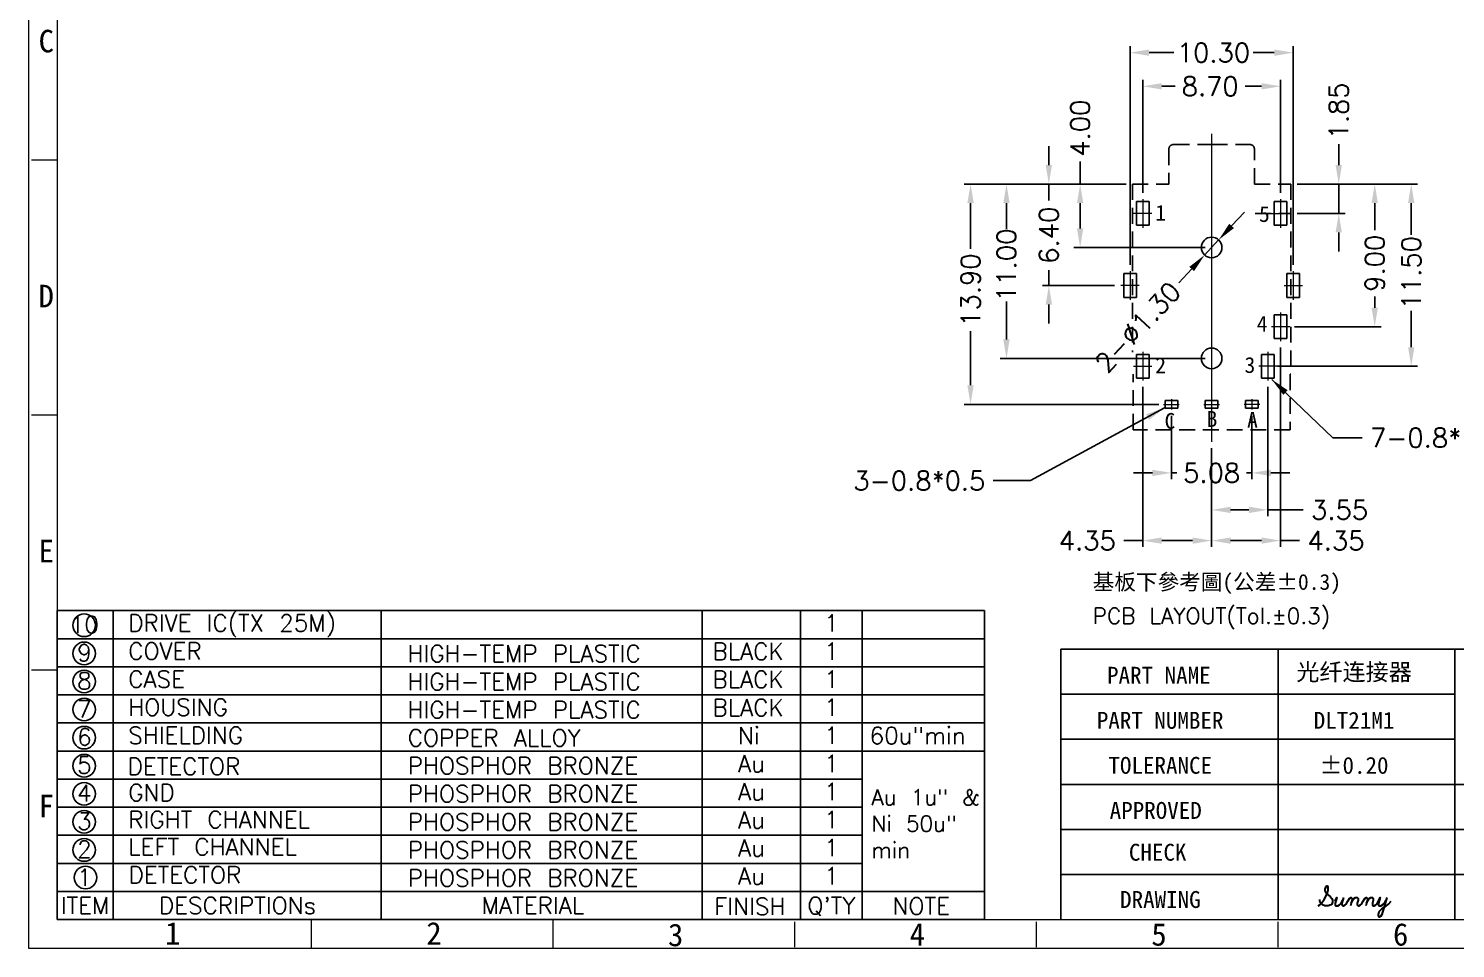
# Model space of a CAD drawing. Extents: x -6864 to 5467, y -424 to 2869.
# Drawn here: x 851.2 to 941.3, y -90.3 to -32.3 of the extents above; entities that cross this region are included whole.
import ezdxf
from ezdxf.enums import TextEntityAlignment as Align

# ---------------------------------------------------------------- set-up
doc = ezdxf.new("R2010")
doc.units = 0
doc.header["$MEASUREMENT"] = 0
for name, pattern in [('CENTER', [50.8, 31.75, -6.35, 6.35, -6.35]), ('CENTERX2', [101.6, 63.5, -12.7, 12.7, -12.7]), ('DASHEDX2', [1.5, 1, -0.5])]:
    doc.linetypes.add(name, pattern=pattern)
doc.layers.get('0').update_dxf_attribs({"linetype": 'CONTINUOUS'})
doc.layers.get('DEFPOINTS').update_dxf_attribs({"linetype": 'CONTINUOUS'})
for name, color, linetype, lineweight in [('CEN', 1, 'CENTERX2', 15), ('CENTER', 1, 'CENTER', 13), ('DIM', 7, 'CONTINUOUS', 13), ('fromat', 7, 'CONTINUOUS', 13)]:
    doc.layers.add(name, color=color, linetype=linetype, lineweight=lineweight)
doc.layers.add('G', color=6, linetype='CONTINUOUS')
doc.layers.add('MARK', color=5, linetype='CONTINUOUS')
doc.styles.add('11', font='', dxfattribs={"height": 1.6})
doc.styles.add('123456', font='txt.shx')
doc.styles.add('ROMAND', font='')
doc.styles.add('ROMANS', font='')
doc.styles.get("Standard").update_dxf_attribs({"font": 'txt.shx', "height": 1.3})
doc.styles.add('英文_1', font='italicc.shx')
doc.styles.get('11').set_extended_font_data('NSimSun')
doc.styles.get('ROMAND').set_extended_font_data('DFKai-SB')
doc.styles.get('ROMANS').set_extended_font_data('DFKai-SB')
doc.dimstyles.get("Standard").update_dxf_attribs({"dimtxt": 0.18, "dimasz": 0.18, "dimexe": 0.18, "dimexo": 0.0625, "dimgap": 0.09, "dimtad": 0, "dimtih": 1, "dimtoh": 1, "dimdec": 4, "dimzin": 0, "dimdsep": 46, "dimtxsty": 'Standard', "dimcen": 0.09, "dimadec": 0, "dimazin": 0, "dimtfac": 1, "dimtdec": 4, "dimtofl": 0, "dimtmove": 0, "dimatfit": 3, "dimfxl": 0, "dimtolj": 1, "dimtzin": 0, "dimarcsym": 0})

# ---------------------------------------------------------------- blocks, each defined once
blk = doc.blocks.new('*D137')
at = {"layer": 'DEFPOINTS', "color": 0}
for p in [(930.239, -35.925), (921.539, -43.041), (930.239, -43.041)]:
    blk.add_point(p, dxfattribs=at)
at = {"layer": 'DIM', "lineweight": -2}
for p, q in [((921.539, -42.641), (921.539, -35.525)), ((922.739, -35.925), (923.596, -35.925)), ((929.039, -35.925), (927.996, -35.925)), ((930.239, -42.641), (930.239, -35.525))]:
    blk.add_line(p, q, dxfattribs=at)
at = {"layer": 'DIM'}
for points in [[(922.739, -35.725), (922.739, -36.125), (921.539, -35.925)], [(929.039, -35.725), (929.039, -36.125), (930.239, -35.925)]]:
    blk.add_solid(points, dxfattribs=at)
at = {"layer": 'DIM', "insert": (925.796, -35.925), "char_height": 1.2, "attachment_point": 5, "style": '123456'}
blk.add_mtext('\\A1;8.70', dxfattribs=at)
blk = doc.blocks.new('*D138')
at = {"layer": 'DEFPOINTS', "color": 0}
for p in [(920.739, -33.802), (920.739, -47.591), (931.039, -47.591)]:
    blk.add_point(p, dxfattribs=at)
at = {"layer": 'DIM', "lineweight": -2}
for p, q in [((920.739, -47.191), (920.739, -33.402)), ((921.939, -33.802), (923.504, -33.802)), ((929.839, -33.802), (928.504, -33.802)), ((931.039, -47.191), (931.039, -33.402))]:
    blk.add_line(p, q, dxfattribs=at)
at = {"layer": 'DIM'}
for points in [[(921.939, -33.602), (921.939, -34.002), (920.739, -33.802)], [(929.839, -33.602), (929.839, -34.002), (931.039, -33.802)]]:
    blk.add_solid(points, dxfattribs=at)
at = {"layer": 'DIM', "insert": (926.004, -33.802), "char_height": 1.2, "attachment_point": 5, "style": '123456'}
blk.add_mtext('\\A1;10.30', dxfattribs=at)
blk = doc.blocks.new('*D139')
at = {"layer": 'DEFPOINTS', "color": 0}
for p in [(920.889, -42.096), (915.614, -48.496), (920.162, -48.496)]:
    blk.add_point(p, dxfattribs=at)
at = {"layer": 'DIM', "lineweight": -2}
for p, q in [((915.614, -40.896), (915.614, -39.696)), ((920.489, -42.096), (915.214, -42.096)), ((915.614, -42.096), (915.614, -43.125)), ((915.614, -48.496), (915.614, -47.525)), ((919.762, -48.496), (915.214, -48.496)), ((915.614, -49.696), (915.614, -50.896))]:
    blk.add_line(p, q, dxfattribs=at)
at = {"layer": 'DIM'}
for points in [[(915.414, -40.896), (915.814, -40.896), (915.614, -42.096)], [(915.414, -49.696), (915.814, -49.696), (915.614, -48.496)]]:
    blk.add_solid(points, dxfattribs=at)
at = {"layer": 'DIM', "insert": (915.614, -45.325), "char_height": 1.2, "attachment_point": 5, "rotation": 90, "style": '123456'}
blk.add_mtext('\\A1;6.40', dxfattribs=at)
blk = doc.blocks.new('*D140')
at = {"layer": 'DEFPOINTS', "color": 0}
for p in [(920.889, -42.096), (912.94, -53.096), (925.889, -53.096)]:
    blk.add_point(p, dxfattribs=at)
at = {"layer": 'DIM', "lineweight": -2}
for p, q in [((920.489, -42.096), (912.54, -42.096)), ((912.94, -43.296), (912.94, -44.915)), ((912.94, -51.896), (912.94, -49.515)), ((925.489, -53.096), (912.54, -53.096))]:
    blk.add_line(p, q, dxfattribs=at)
at = {"layer": 'DIM'}
for points in [[(912.74, -43.296), (913.14, -43.296), (912.94, -42.096)], [(912.74, -51.896), (913.14, -51.896), (912.94, -53.096)]]:
    blk.add_solid(points, dxfattribs=at)
at = {"layer": 'DIM', "insert": (912.94, -47.215), "char_height": 1.2, "attachment_point": 5, "rotation": 90, "style": '123456'}
blk.add_mtext('\\A1;11.00', dxfattribs=at)
blk = doc.blocks.new('*D141')
at = {"layer": 'DEFPOINTS', "color": 0}
for p in [(920.889, -42.096), (917.59, -46.096), (925.889, -46.096)]:
    blk.add_point(p, dxfattribs=at)
at = {"layer": 'DIM', "lineweight": -2}
for p, q in [((917.59, -42.096), (917.59, -40.667)), ((920.489, -42.096), (917.19, -42.096)), ((917.59, -44.896), (917.59, -43.296)), ((925.489, -46.096), (917.19, -46.096))]:
    blk.add_line(p, q, dxfattribs=at)
at = {"layer": 'DIM'}
for points in [[(917.39, -43.296), (917.79, -43.296), (917.59, -42.096)], [(917.39, -44.896), (917.79, -44.896), (917.59, -46.096)]]:
    blk.add_solid(points, dxfattribs=at)
at = {"layer": 'DIM', "insert": (917.59, -38.567), "char_height": 1.2, "attachment_point": 5, "rotation": 90, "style": '123456'}
blk.add_mtext('\\A1;4.00', dxfattribs=at)
blk = doc.blocks.new('*D142')
at = {"layer": 'DEFPOINTS', "color": 0}
for p in [(920.889, -42.096), (910.673, -55.996), (922.949, -55.996)]:
    blk.add_point(p, dxfattribs=at)
at = {"layer": 'DIM', "lineweight": -2}
for p, q in [((920.489, -42.096), (910.273, -42.096)), ((910.673, -43.296), (910.673, -46.187)), ((910.673, -54.796), (910.673, -51.387)), ((922.549, -55.996), (910.273, -55.996))]:
    blk.add_line(p, q, dxfattribs=at)
at = {"layer": 'DIM'}
for points in [[(910.473, -43.296), (910.873, -43.296), (910.673, -42.096)], [(910.473, -54.796), (910.873, -54.796), (910.673, -55.996)]]:
    blk.add_solid(points, dxfattribs=at)
at = {"layer": 'DIM', "insert": (910.673, -48.787), "char_height": 1.2, "attachment_point": 5, "rotation": 90, "style": '123456'}
blk.add_mtext('\\A1;13.90', dxfattribs=at)
blk = doc.blocks.new('*D143')
at = {"layer": 'DEFPOINTS', "color": 0}
for p in [(923.349, -56.327), (928.429, -56.327), (928.429, -60.322)]:
    blk.add_point(p, dxfattribs=at)
at = {"layer": 'DIM', "lineweight": -2}
for p, q in [((923.349, -56.727), (923.349, -60.722)), ((928.429, -56.727), (928.429, -60.722)), ((922.149, -60.322), (920.949, -60.322)), ((923.349, -60.322), (923.689, -60.322)), ((928.429, -60.322), (928.089, -60.322)), ((929.629, -60.322), (930.829, -60.322))]:
    blk.add_line(p, q, dxfattribs=at)
at = {"layer": 'DIM'}
for points in [[(922.149, -60.122), (922.149, -60.522), (923.349, -60.322)], [(929.629, -60.122), (929.629, -60.522), (928.429, -60.322)]]:
    blk.add_solid(points, dxfattribs=at)
at = {"layer": 'DIM', "insert": (925.889, -60.322), "char_height": 1.2, "attachment_point": 5, "style": '123456'}
blk.add_mtext('\\A1;5.08', dxfattribs=at)
blk = doc.blocks.new('*D144')
at = {"layer": 'DEFPOINTS', "color": 0}
for p in [(921.539, -54.501), (925.889, -58.371), (921.539, -64.594)]:
    blk.add_point(p, dxfattribs=at)
at = {"layer": 'DIM', "lineweight": -2}
for p, q in [((921.539, -54.901), (921.539, -64.994)), ((925.889, -58.771), (925.889, -64.994)), ((921.539, -64.594), (920.339, -64.594)), ((924.689, -64.594), (922.739, -64.594))]:
    blk.add_line(p, q, dxfattribs=at)
at = {"layer": 'DIM'}
for points in [[(922.739, -64.394), (922.739, -64.794), (921.539, -64.594)], [(924.689, -64.394), (924.689, -64.794), (925.889, -64.594)]]:
    blk.add_solid(points, dxfattribs=at)
at = {"layer": 'DIM', "insert": (918.039, -64.594), "char_height": 1.2, "attachment_point": 5, "style": '123456'}
blk.add_mtext('\\A1;4.35', dxfattribs=at)
blk = doc.blocks.new('*D145')
at = {"layer": 'DEFPOINTS', "color": 0}
for p in [(929.439, -54.501), (925.889, -58.371), (929.439, -62.655)]:
    blk.add_point(p, dxfattribs=at)
at = {"layer": 'DIM', "lineweight": -2}
for p, q in [((929.439, -54.901), (929.439, -63.055)), ((925.889, -58.771), (925.889, -63.055)), ((927.089, -62.655), (928.239, -62.655)), ((929.439, -62.655), (931.668, -62.655))]:
    blk.add_line(p, q, dxfattribs=at)
at = {"layer": 'DIM'}
for points in [[(927.089, -62.455), (927.089, -62.855), (925.889, -62.655)], [(928.239, -62.455), (928.239, -62.855), (929.439, -62.655)]]:
    blk.add_solid(points, dxfattribs=at)
at = {"layer": 'DIM', "insert": (933.968, -62.655), "char_height": 1.2, "attachment_point": 5, "style": '123456'}
blk.add_mtext('\\A1;3.55', dxfattribs=at)
blk = doc.blocks.new('*D146')
at = {"layer": 'DEFPOINTS', "color": 0}
for p in [(930.239, -52.001), (925.889, -58.371), (925.889, -64.594)]:
    blk.add_point(p, dxfattribs=at)
at = {"layer": 'DIM', "lineweight": -2}
for p, q in [((930.239, -52.401), (930.239, -64.994)), ((925.889, -58.771), (925.889, -64.994)), ((927.089, -64.594), (929.039, -64.594)), ((930.239, -64.594), (931.439, -64.594))]:
    blk.add_line(p, q, dxfattribs=at)
at = {"layer": 'DIM'}
for points in [[(927.089, -64.394), (927.089, -64.794), (925.889, -64.594)], [(929.039, -64.394), (929.039, -64.794), (930.239, -64.594)]]:
    blk.add_solid(points, dxfattribs=at)
at = {"layer": 'DIM', "insert": (933.739, -64.594), "char_height": 1.2, "attachment_point": 5, "style": '123456'}
blk.add_mtext('\\A1;4.35', dxfattribs=at)
blk = doc.blocks.new('*D147')
at = {"layer": 'DEFPOINTS', "color": 0}
for p in [(930.889, -42.096), (930.889, -43.946), (933.912, -43.946)]:
    blk.add_point(p, dxfattribs=at)
at = {"layer": 'DIM', "lineweight": -2}
for p, q in [((933.912, -40.896), (933.912, -39.582)), ((931.289, -42.096), (934.312, -42.096)), ((933.912, -43.946), (933.912, -42.096)), ((931.289, -43.946), (934.312, -43.946)), ((933.912, -45.146), (933.912, -46.346))]:
    blk.add_line(p, q, dxfattribs=at)
at = {"layer": 'DIM'}
for points in [[(933.712, -40.896), (934.112, -40.896), (933.912, -42.096)], [(933.712, -45.146), (934.112, -45.146), (933.912, -43.946)]]:
    blk.add_solid(points, dxfattribs=at)
at = {"layer": 'DIM', "insert": (933.912, -37.482), "char_height": 1.2, "attachment_point": 5, "rotation": 90, "style": '123456'}
blk.add_mtext('\\A1;1.85', dxfattribs=at)
blk = doc.blocks.new('*D148')
at = {"layer": 'DEFPOINTS', "color": 0}
for p in [(930.889, -42.096), (930.717, -51.096), (936.183, -51.096)]:
    blk.add_point(p, dxfattribs=at)
at = {"layer": 'DIM', "lineweight": -2}
for p, q in [((931.289, -42.096), (936.583, -42.096)), ((936.183, -43.296), (936.183, -44.994)), ((936.183, -49.896), (936.183, -49.194)), ((931.117, -51.096), (936.583, -51.096))]:
    blk.add_line(p, q, dxfattribs=at)
at = {"layer": 'DIM'}
for points in [[(935.983, -43.296), (936.383, -43.296), (936.183, -42.096)], [(935.983, -49.896), (936.383, -49.896), (936.183, -51.096)]]:
    blk.add_solid(points, dxfattribs=at)
at = {"layer": 'DIM', "insert": (936.183, -47.094), "char_height": 1.2, "attachment_point": 5, "rotation": 90, "style": '123456'}
blk.add_mtext('\\A1;9.00', dxfattribs=at)
blk = doc.blocks.new('*D149')
at = {"layer": 'DEFPOINTS', "color": 0}
for p in [(930.889, -42.096), (929.639, -53.596), (938.485, -53.596)]:
    blk.add_point(p, dxfattribs=at)
at = {"layer": 'DIM', "lineweight": -2}
for p, q in [((931.289, -42.096), (938.885, -42.096)), ((938.485, -43.296), (938.485, -45.293)), ((938.485, -52.396), (938.485, -50.093)), ((930.039, -53.596), (938.885, -53.596))]:
    blk.add_line(p, q, dxfattribs=at)
at = {"layer": 'DIM'}
for points in [[(938.285, -43.296), (938.685, -43.296), (938.485, -42.096)], [(938.285, -52.396), (938.685, -52.396), (938.485, -53.596)]]:
    blk.add_solid(points, dxfattribs=at)
at = {"layer": 'DIM', "insert": (938.485, -47.693), "char_height": 1.2, "attachment_point": 5, "rotation": 90, "style": '123456'}
blk.add_mtext('\\A1;11.50', dxfattribs=at)
blk = doc.blocks.new('*D150')
at = {"layer": 'DEFPOINTS', "color": 0}
for p in [(926.331, -45.619), (925.448, -46.573)]:
    blk.add_point(p, dxfattribs=at)
at = {"layer": 'DIM', "lineweight": -2}
for p, q in [((927.147, -44.739), (927.962, -43.859)), ((926.331, -45.619), (925.448, -46.573)), ((923.817, -48.333), (924.632, -47.453))]:
    blk.add_line(p, q, dxfattribs=at)
at = {"layer": 'DIM'}
for points in [[(927, -44.603), (927.294, -44.875), (926.331, -45.619)], [(924.485, -47.317), (924.779, -47.589), (925.448, -46.573)]]:
    blk.add_solid(points, dxfattribs=at)
at = {"layer": 'DIM', "insert": (921.234, -51.121), "char_height": 1.2, "attachment_point": 5, "rotation": 47.18327, "style": '123456'}
blk.add_mtext('\\A1;2-%%c1.30', dxfattribs=at)

msp = doc.modelspace()

# ---------------------------------------------------------------- linework, layer by layer
for p, q in [((921.939, -43.196), (921.139, -43.196)), ((921.139, -43.196), (921.139, -44.696)), ((921.939, -44.696), (921.939, -43.196)), ((929.839, -43.196), (930.639, -43.196)), ((929.839, -44.696), (929.839, -43.196)), ((930.639, -43.196), (930.639, -44.696)), ((921.139, -44.696), (921.939, -44.696)), ((930.639, -44.696), (929.839, -44.696)), ((921.139, -47.746), (920.339, -47.746)), ((920.339, -47.746), (920.339, -49.246)), ((921.139, -49.246), (921.139, -47.746)), ((930.639, -47.746), (931.439, -47.746)), ((930.639, -49.246), (930.639, -47.746)), ((931.439, -47.746), (931.439, -49.246)), ((920.339, -49.246), (921.139, -49.246)), ((931.439, -49.246), (930.639, -49.246)), ((930.639, -50.346), (929.839, -50.346)), ((929.839, -50.346), (929.839, -51.846)), ((930.639, -51.846), (930.639, -50.346)), ((929.839, -51.846), (930.639, -51.846)), ((921.139, -52.846), (921.939, -52.846)), ((921.139, -54.346), (921.139, -52.846)), ((921.939, -52.846), (921.939, -54.346)), ((929.839, -52.846), (929.039, -52.846)), ((929.039, -52.846), (929.039, -54.346)), ((929.839, -54.346), (929.839, -52.846)), ((921.939, -54.346), (921.139, -54.346)), ((929.039, -54.346), (929.839, -54.346)), ((922.949, -55.746), (923.749, -55.746)), ((922.949, -56.246), (922.949, -55.746)), ((923.749, -55.746), (923.749, -56.246)), ((925.489, -55.746), (926.289, -55.746)), ((925.489, -56.246), (925.489, -55.746)), ((926.289, -55.746), (926.289, -56.246)), ((928.829, -55.746), (928.029, -55.746)), ((928.029, -55.746), (928.029, -56.246)), ((928.829, -56.246), (928.829, -55.746)), ((923.749, -56.246), (922.949, -56.246)), ((926.289, -56.246), (925.489, -56.246)), ((928.029, -56.246), (928.829, -56.246)), ((853.019, -69.013), (853.019, -88.508)), ((911.552, -69.013), (853.019, -69.013)), ((856.564, -69.013), (856.564, -88.508)), ((873.484, -69.013), (873.484, -88.519)), ((893.734, -88.508), (893.734, -69.013)), ((899.943, -88.508), (899.943, -69.013)), ((903.826, -69.013), (903.826, -88.508)), ((853.019, -70.785), (911.552, -70.785)), ((853.019, -70.785), (911.552, -70.785)), ((916.365, -71.449), (916.365, -88.508)), ((853.019, -72.558), (911.552, -72.558)), ((853.019, -72.558), (911.552, -72.558)), ((911.552, -74.33), (853.019, -74.33)), ((853.019, -76.102), (911.552, -76.102)), ((853.019, -76.102), (911.552, -76.102)), ((853.019, -77.874), (911.552, -77.874)), ((853.019, -77.874), (911.552, -77.874)), ((853.019, -79.647), (903.826, -79.647)), ((903.826, -81.419), (853.019, -81.419)), ((853.019, -83.191), (903.826, -83.191)), ((853.019, -84.963), (903.826, -84.963)), ((853.019, -86.736), (911.552, -86.736))]:
    msp.add_line(p, q)
at = {"lineweight": -3}
msp.add_line((911.552, -88.508), (911.552, -69.013), dxfattribs=at)
at = {"ltscale": 5}
msp.add_line((853.019, -88.508), (911.552, -88.508), dxfattribs=at)
for centre, radius in [((925.889, -46.096), 0.65), ((925.889, -53.096), 0.65), ((854.732, -69.94), 0.714), ((854.732, -71.713), 0.714), ((854.732, -73.485), 0.714), ((854.732, -75.257), 0.714), ((854.732, -77.03), 0.714), ((854.732, -78.802), 0.714), ((854.732, -80.574), 0.714), ((854.732, -82.346), 0.714), ((854.732, -84.118), 0.714), ((854.815, -85.86), 0.714)]:
    msp.add_circle(centre, radius)
at = {"layer": 'CEN'}
msp.add_line((925.889, -38.932), (925.889, -58.371), dxfattribs=at)
at = {"layer": 'CENTER'}
for p, q in [((921.539, -43.041), (921.539, -44.851)), ((930.239, -43.041), (930.239, -44.851)), ((922.117, -43.946), (920.962, -43.946)), ((929.662, -43.946), (930.817, -43.946)), ((920.739, -47.591), (920.739, -49.401)), ((931.039, -47.591), (931.039, -49.401)), ((921.317, -48.496), (920.162, -48.496)), ((930.462, -48.496), (931.617, -48.496)), ((930.239, -50.191), (930.239, -52.001)), ((930.817, -51.096), (929.662, -51.096)), ((921.539, -52.691), (921.539, -54.501)), ((929.439, -52.691), (929.439, -54.501)), ((920.962, -53.596), (922.117, -53.596)), ((930.017, -53.596), (928.862, -53.596)), ((923.349, -55.665), (923.349, -56.327)), ((925.889, -55.665), (925.889, -56.327)), ((928.429, -55.665), (928.429, -56.327)), ((922.856, -55.996), (923.843, -55.996)), ((925.396, -55.996), (926.383, -55.996)), ((928.923, -55.996), (927.936, -55.996))]:
    msp.add_line(p, q, dxfattribs=at)
at = {"layer": 'fromat', "linetype": 'Continuous'}
for p, q in [((853.019, 6.266), (853.019, -88.508)), ((853.019, -40.586), (851.408, -40.586)), ((853.019, -56.677), (851.408, -56.677)), ((853.019, -72.768), (851.408, -72.768)), ((853.019, -88.508), (988.546, -88.508)), ((869.069, -90.333), (869.069, -88.532)), ((884.323, -90.333), (884.323, -88.532)), ((899.577, -90.261), (899.577, -88.65)), ((914.83, -90.261), (914.83, -88.65)), ((930.084, -90.261), (930.084, -88.65))]:
    msp.add_line(p, q, dxfattribs=at)
at = {"layer": 'fromat', "lineweight": -3}
for p, q in [((916.365, -71.449), (988.546, -71.449)), ((930.084, -88.508), (930.084, -71.449)), ((941.24, -88.508), (941.24, -71.449)), ((916.365, -74.292), (941.24, -74.292)), ((916.365, -77.135), (941.24, -77.135)), ((916.365, -79.978), (988.546, -79.978)), ((916.365, -82.821), (988.546, -82.821)), ((916.365, -85.665), (988.546, -85.665))]:
    msp.add_line(p, q, dxfattribs=at)
at = {"layer": 'fromat', "linetype": 'Continuous'}
msp.add_lwpolyline([(990.347, -90.309), (990.347, 8.067), (851.218, 8.067), (851.218, -90.309)], close=True, dxfattribs=at)
at = {"layer": 'MARK', "linetype": 'DASHEDX2'}
for p, q in [((923.489, -39.596), (925.889, -39.596)), ((925.889, -39.596), (928.289, -39.596)), ((923.189, -39.896), (923.189, -42.096)), ((928.589, -42.096), (928.589, -39.896)), ((920.889, -42.096), (923.189, -42.096)), ((920.889, -42.096), (920.889, -52.696)), ((928.589, -42.096), (930.889, -42.096)), ((930.889, -42.096), (930.889, -54.096)), ((928.639, -43.946), (930.939, -43.946)), ((920.939, -57.596), (920.939, -54.096)), ((930.889, -54.096), (930.839, -54.096)), ((930.839, -54.096), (930.839, -57.596)), ((930.839, -57.596), (920.939, -57.596))]:
    msp.add_line(p, q, dxfattribs=at)
for centre, start, end in [((923.489, -39.896), 90, 180), ((928.289, -39.896), 0, 90)]:
    msp.add_arc(centre, 0.3, start, end, dxfattribs=at)

# ---------------------------------------------------------------- texts
at = {"style": '123456'}
for s, p in [('DRIVE IC(TX 25M)', (857.513, -70.331)), ('1', (901.436, -70.337)), ('COVER', (857.513, -72.103)), ('BLACK', (894.387, -72.12)), ('1', (901.436, -72.109)), ('HIGH-TEMP PLASTIC', (875.135, -72.263)), ('CASE', (857.513, -73.875)), ('BLACK', (894.387, -73.893)), ('1', (901.436, -73.881)), ('HIGH-TEMP PLASTIC', (875.135, -74.035)), ('HOUSING', (857.513, -75.647)), ('HIGH-TEMP PLASTIC', (875.135, -75.807)), ('BLACK', (894.387, -75.665)), ('1', (901.436, -75.654)), ('SHIELDING', (857.513, -77.42)), ('COPPER ALLOY', (875.153, -77.578)), ('Ni', (895.998, -77.437)), ('1', (901.436, -77.426)), ('60u"min', (904.305, -77.437)), ('DETECTOR', (857.475, -79.38)), ('PHOSPHOR BRONZE', (875.154, -79.334)), ('Au', (895.998, -79.209)), ('1', (901.436, -79.198)), ('GND', (857.513, -81.03)), ('PHOSPHOR BRONZE', (875.154, -81.106)), ('Au', (895.998, -80.982)), ('1', (901.436, -80.97)), ('RIGHT CHANNEL', (857.513, -82.736)), ('PHOSPHOR BRONZE', (875.154, -82.879)), ('Au', (895.998, -82.754)), ('1', (901.436, -82.743)), ('LEFT CHANNEL', (857.513, -84.456)), ('PHOSPHOR BRONZE', (875.154, -84.651)), ('Au', (895.998, -84.526)), ('1', (901.436, -84.515)), ('DETECTOR', (857.533, -86.222)), ('PHOSPHOR BRONZE', (875.154, -86.423)), ('Au', (895.998, -86.298)), ('1', (901.436, -86.287))]:
    msp.add_text(s, height=1.071, dxfattribs=at).set_placement(p)
for s, p in [('10', (854.745, -69.899)), ('9', (854.745, -71.671)), ('8', (854.745, -73.444)), ('7', (854.745, -75.216)), ('6', (854.745, -76.988)), ('5', (854.745, -78.76)), ('4', (854.745, -80.533)), ('3', (854.745, -82.305)), ('2', (854.745, -84.077)), ('1', (854.745, -85.849)), ('ITEM', (854.791, -87.622)), ('DESCRIPTIONs', (864.407, -87.622)), ('MATERIAL', (883.05, -87.622)), ('FINISH', (896.746, -87.684)), ("Q'TY", (901.892, -87.684)), ('NOTE', (907.557, -87.656))]:
    msp.add_text(s, height=1.071, dxfattribs=at).set_placement(p, align=Align.MIDDLE)
at = {"insert": (904.42, -80.293), "char_height": 1, "width": 7.39186, "attachment_point": 1, "style": '123456'}
msp.add_mtext('Au 1u" & \\PNi 50u" min', dxfattribs=at)
at = {"layer": 'DIM', "char_height": 1.2, "style": '123456'}
for s, insert, attachment_point in [('7-0.8*1.5', (935.879, -57.505), 1), ('3-0.8*0.5', (911.606, -61.411), 9)]:
    msp.add_mtext(s, dxfattribs=dict(at, insert=insert, attachment_point=attachment_point))
at = {"layer": 'fromat', "lineweight": -3}
for s, height, style, p in [('PART NAME', 1.068, 'ROMAND', (922.557, -73.626)), ('光纤连接器', 1.068, '11', (934.875, -73.418)), ('PART NUMBER', 1.06799, 'ROMAND', (922.639, -76.469)), ('DLT21M1', 1.068, 'ROMAND', (934.875, -76.469)), ('TOLERANCE', 1.068, 'ROMAND', (922.645, -79.313)), ('%%P0.20', 1.068, 'ROMAND', (934.875, -79.313)), ('APPROVED', 1.068, 'ROMAND', (922.36, -82.156)), ('CHECK', 1.068, 'ROMAND', (922.481, -84.796)), ('DRAWING', 1.068, 'ROMAND', (922.652, -87.777))]:
    msp.add_text(s, height=height, dxfattribs=dict(at, style=style)).set_placement(p, align=Align.CENTER)
at = {"layer": 'fromat', "linetype": 'Continuous', "char_height": 1.422, "width": 0.62571, "attachment_point": 1, "style": 'ROMANS'}
for s, insert in [('C', (851.853, -32.361)), ('D', (851.853, -48.452)), ('E', (851.853, -64.543)), ('F', (851.853, -80.634)), ('1', (859.835, -88.668)), ('2', (876.324, -88.668)), ('3', (891.578, -88.768)), ('4', (906.831, -88.734)), ('5', (922.085, -88.734)), ('6', (937.338, -88.734))]:
    msp.add_mtext(s, dxfattribs=dict(at, insert=insert))
at = {"layer": 'fromat', "char_height": 1, "attachment_point": 1, "style": '123456'}
for s, insert, width in [('{\\fNSimSun|b0|i0|c134|p49;基板下參考圖(\\fSimSun|b0|i0|c134|p2;公差%%P0.3)}', (918.383, -66.702, 71.459), 18.49025), ('PCB LAYOUT(Tol.%%P0.3)', (918.383, -68.844, 71.459), 18.77855)]:
    msp.add_mtext(s, dxfattribs=dict(at, insert=insert, width=width))
at = {"layer": 'fromat', "lineweight": -3, "insert": (932.611, -86.4), "char_height": 1.25, "width": 0.11718, "attachment_point": 1, "style": '英文_1'}
msp.add_mtext('{\\Fscripts.shx|c0;Sunny}', dxfattribs=at)
at = {"layer": 'G', "style": 'ROMANS'}
for s, p in [('1', (922.68, -43.907)), ('5', (929.22, -43.985)), ('4', (929.078, -50.914)), ('2', (922.67, -53.532)), ('3', (928.303, -53.514)), ('C', (923.254, -57.042)), ('B', (925.91, -56.916)), ('A', (928.465, -56.977))]:
    msp.add_text(s, height=1, dxfattribs=at).set_placement(p, align=Align.MIDDLE_CENTER)

# ---------------------------------------------------------------- dimensions: what is measured, and where the dimension line sits
at = {"layer": 'DIM'}
for base, p1, p2, picture, middle in [((920.739, -33.802), (931.039, -47.591), (920.739, -47.591), '*D138', (926.004, -33.802)), ((930.239, -35.925), (921.539, -43.041), (930.239, -43.041), '*D137', (925.796, -35.925)), ((925.889, -64.594), (930.239, -52.001), (925.889, -58.371), '*D146', (933.739, -64.594)), ((921.539, -64.594), (925.889, -58.371), (921.539, -54.501), '*D144', (918.039, -64.594)), ((929.439, -62.655), (925.889, -58.371), (929.439, -54.501), '*D145', (933.968, -62.655)), ((928.429, -60.322), (923.349, -56.327), (928.429, -56.327), '*D143', (925.889, -60.322))]:
    dim = msp.add_linear_dim(base=base, p1=p1, p2=p2, dimstyle='Standard', override={"dimtxt": 1.2, "dimasz": 1.2, "dimexe": 0.4, "dimexo": 0.4, "dimgap": 0.5, "dimtih": 0, "dimtoh": 0, "dimdec": 2, "dimtxsty": '123456', "dimclrd": 256, "dimclre": 256, "dimclrt": 256, "dimtdec": 2, "dimtofl": 1}, dxfattribs=at)
    dim.commit()
    dim.dimension.update_dxf_attribs({"geometry": picture, "text_midpoint": middle, "dimtype": 160})
for base, p1, p2, picture, middle in [((933.912, -43.946), (930.889, -42.096), (930.889, -43.946), '*D147', (933.912, -37.482)), ((917.59, -46.096), (920.889, -42.096), (925.889, -46.096), '*D141', (917.59, -38.567)), ((915.614, -48.496), (920.889, -42.096), (920.162, -48.496), '*D139', (915.614, -45.325)), ((910.673, -55.996), (920.889, -42.096), (922.949, -55.996), '*D142', (910.673, -48.787)), ((912.94, -53.096), (920.889, -42.096), (925.889, -53.096), '*D140', (912.94, -47.215)), ((938.485, -53.596), (930.889, -42.096), (929.639, -53.596), '*D149', (938.485, -47.693)), ((936.183, -51.096), (930.889, -42.096), (930.717, -51.096), '*D148', (936.183, -47.094))]:
    dim = msp.add_linear_dim(base=base, p1=p1, p2=p2, angle=90, dimstyle='Standard', override={"dimtxt": 1.2, "dimasz": 1.2, "dimexe": 0.4, "dimexo": 0.4, "dimgap": 0.5, "dimtih": 0, "dimtoh": 0, "dimdec": 2, "dimtxsty": '123456', "dimclrd": 256, "dimclre": 256, "dimclrt": 256, "dimtdec": 2, "dimtofl": 1}, dxfattribs=at)
    dim.commit()
    dim.dimension.update_dxf_attribs({"geometry": picture, "text_midpoint": middle, "dimtype": 160})
dim = msp.add_diameter_dim_2p(p1=(926.331, -45.619), p2=(925.448, -46.573), text='2-%%c1.30', dimstyle='Standard', override={"dimtxt": 1.2, "dimasz": 1.2, "dimexe": 0.4, "dimexo": 0.4, "dimgap": 0.5, "dimtih": 0, "dimtoh": 0, "dimdec": 2, "dimtxsty": '123456', "dimclrd": 256, "dimclre": 256, "dimclrt": 256, "dimtdec": 2, "dimtofl": 1}, dxfattribs=at)
dim.commit()
dim.dimension.update_dxf_attribs({"geometry": '*D150', "text_midpoint": (921.234, -51.121)})

# ---------------------------------------------------------------- leaders
at = {"layer": 'DIM', "annotation_type": 0, "has_hookline": 1}
for points, override, hookline_direction, text_width in [([(929.681, -54.422), (933.547, -58.105), (935.379, -58.105)], {"dimtxt": 1.2, "dimasz": 1.2, "dimexe": 0.4, "dimexo": 0.4, "dimgap": 0.5, "dimtih": 0, "dimtoh": 0, "dimdec": 2, "dimtxsty": 'ROMAND', "dimclrd": 256, "dimclre": 256, "dimclrt": 256, "dimtdec": 2, "dimtofl": 1}, 0, 8.2), ([(922.905, -56.222), (914.462, -60.811), (912.106, -60.811)], {"dimtxt": 1.2, "dimasz": 1.2, "dimexe": 0.4, "dimexo": 0.4, "dimgap": 0.5, "dimtih": 0, "dimtoh": 0, "dimdec": 2, "dimtxsty": '123456', "dimclrd": 256, "dimclre": 256, "dimclrt": 256, "dimtdec": 2, "dimtofl": 1}, 1, 8.4)]:
    msp.add_leader(points, dimstyle='Standard', override=override, dxfattribs=dict(at, hookline_direction=hookline_direction, text_width=text_width))

doc.saveas('drawing.dxf')
